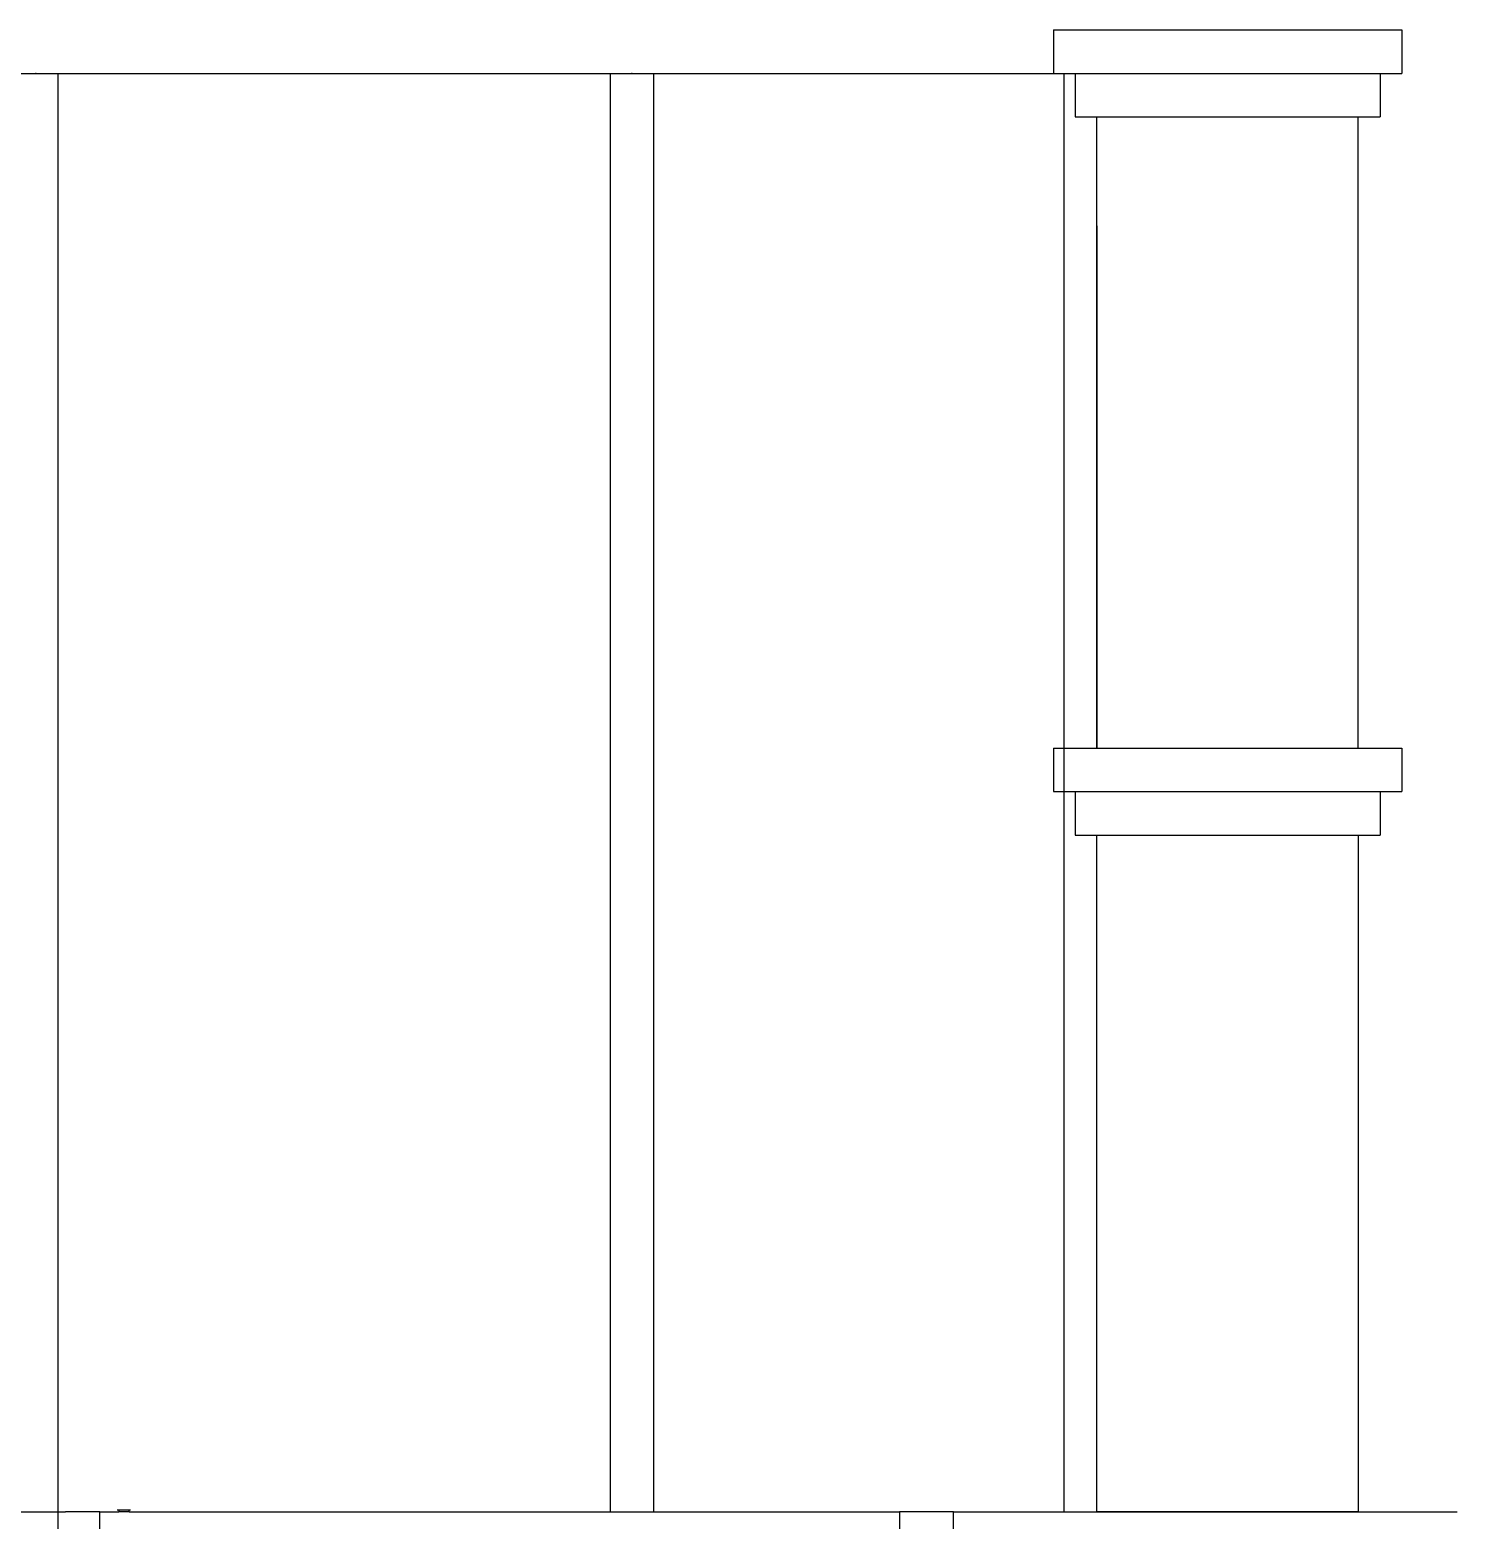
# Model space of a CAD drawing. Header units: inches. Extents: x -343 to 13887, y -13069 to -746.
# Drawn here: x 3430.5 to 3496, y -9201.6 to -9133.2 of the extents above; entities that cross this region are included whole.
import ezdxf

# ---------------------------------------------------------------- set-up
doc = ezdxf.new("R2010")
doc.units = ezdxf.units.IN
doc.header["$LTSCALE"] = 17
doc.header["$MEASUREMENT"] = 0
doc.layers.add('OUTLINE', color=1, linetype='Continuous', lineweight=25)

# ---------------------------------------------------------------- blocks, each defined once
blk = doc.blocks.new('fddd')
for p, q in [((-492.984, -3264.215), (-464.387, -3264.215)), ((-462.804, -3264.215), (-464.387, -3264.215)), ((-462.804, -3265.045), (-462.804, -3264.215)), ((-462.804, -3264.215), (-461.938, -3264.215)), ((-462.005, -3264.125), (-461.938, -3264.125)), ((-461.938, -3264.125), (-461.938, -3264.215)), ((-461.938, -3264.125), (-461.466, -3264.125)), ((-461.466, -3264.215), (-461.938, -3264.215)), ((-461.466, -3264.215), (-461.466, -3264.125)), ((-461.466, -3264.125), (-461.399, -3264.125)), ((-461.466, -3264.215), (-459.017, -3264.215)), ((-459.017, -3264.215), (-430.42, -3264.215)), ((-430.42, -3264.215), (-429.913, -3264.215)), ((-429.913, -3264.215), (-427.464, -3264.215)), ((-427.464, -3264.215), (-426.08, -3264.215)), ((-426.08, -3264.215), (-426.08, -3265.049)), ((-423.612, -3264.215), (-426.08, -3264.215)), ((-423.612, -3265.049), (-423.612, -3264.215)), ((-423.612, -3264.215), (-400.474, -3264.215))]:
    blk.add_line(p, q)

msp = doc.modelspace()

# ---------------------------------------------------------------- linework, layer by layer
at = {"layer": 'OUTLINE'}
for p, q in [((3477.478, -9133.163), (3493.478, -9133.163)), ((3477.478, -9133.163), (3477.478, -9135.163)), ((3493.478, -9133.163), (3493.478, -9135.163)), ((3376.02, -9135.163), (3484.503, -9135.163)), ((3431.752, -9135.163), (3431.752, -9206.403)), ((3457.118, -9135.163), (3457.118, -9201.253)), ((3459.118, -9135.163), (3459.118, -9201.253)), ((3477.478, -9135.163), (3478.478, -9135.163)), ((3477.961, -9135.163), (3477.961, -9201.253)), ((3478.478, -9135.163), (3478.478, -9137.163)), ((3478.478, -9135.163), (3492.478, -9135.163)), ((3492.478, -9135.163), (3493.478, -9135.163)), ((3492.478, -9135.163), (3492.478, -9137.163)), ((3478.478, -9137.163), (3492.478, -9137.163)), ((3491.478, -9166.163), (3491.478, -9137.163)), ((3479.478, -9142.163), (3479.478, -9166.163)), ((3477.478, -9166.163), (3493.478, -9166.163)), ((3477.478, -9166.163), (3477.478, -9168.163)), ((3493.478, -9166.163), (3493.478, -9168.163)), ((3477.478, -9168.163), (3478.478, -9168.163)), ((3478.478, -9168.163), (3478.478, -9170.163)), ((3478.478, -9168.163), (3492.478, -9168.163)), ((3492.478, -9168.163), (3493.478, -9168.163)), ((3492.478, -9168.163), (3492.478, -9170.163)), ((3478.478, -9170.163), (3492.478, -9170.163))]:
    msp.add_line(p, q, dxfattribs=at)
for points in [[(3479.478, -9166.163), (3479.478, -9137.163)], [(3479.478, -9166.163), (3491.478, -9166.163)], [(3491.478, -9170.163), (3491.478, -9201.253), (3479.478, -9201.253), (3479.478, -9170.163)]]:
    msp.add_lwpolyline(points, dxfattribs=at)
for p in [(3430.752, -9135.163), (3458.118, -9135.163)]:
    msp.add_point(p, dxfattribs=at)

# ---------------------------------------------------------------- block references
msp.add_blockref('fddd', (3896.495, -5937.038), dxfattribs=at)

doc.saveas('drawing.dxf')
